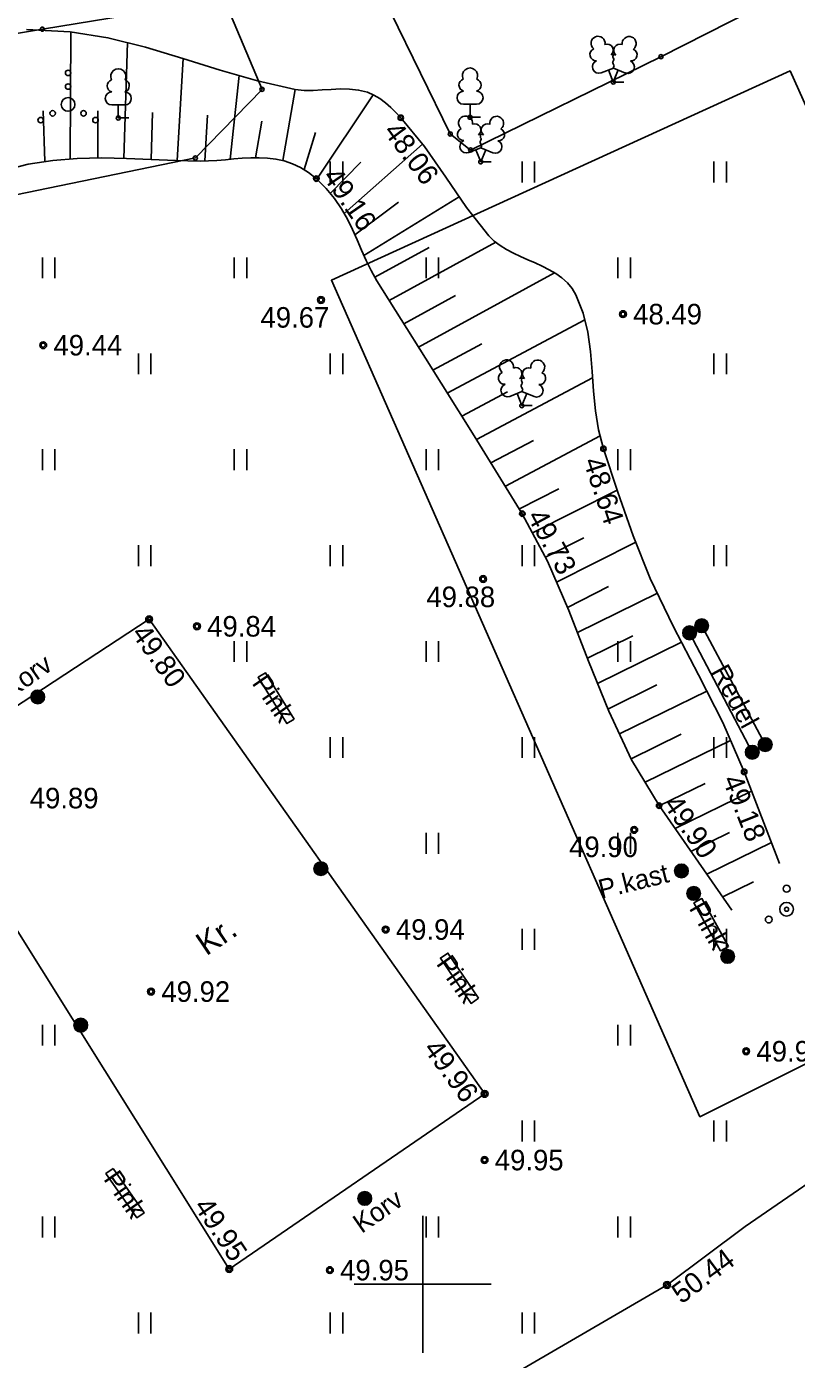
# Model space of a CAD drawing. Extents: x 643556 to 643945, y 6457427 to 6457773.
# Drawn here: x 643685.55 to 643713.63, y 6457547.26 to 6457595.89 of the extents above; entities that cross this region are included whole.
import ezdxf

# ---------------------------------------------------------------- set-up
doc = ezdxf.new("R2010")
doc.units = 0
for name, color, linetype in [('HALJASTUS', 7, 'Continuous'), ('KORGUS-EH2000', 7, 'Continuous'), ('MOOTMPUNKT', 7, 'Continuous'), ('PUU', 7, 'Continuous'), ('RAJATIS', 7, 'Continuous'), ('RELJEEF', 7, 'Continuous'), ('TEE', 7, 'Continuous'), ('TTRASS', 7, 'Continuous'), ('VORK', 7, 'Continuous')]:
    doc.layers.add(name, color=color, linetype=linetype)

msp = doc.modelspace()

# ---------------------------------------------------------------- linework, layer by layer
at = {"layer": 'HALJASTUS'}
for p, q in [((643696.625, 6457590.971), (643696.625, 6457590.21)), ((643697.08, 6457590.971), (643697.08, 6457590.21)), ((643703.625, 6457590.971), (643703.625, 6457590.21)), ((643704.08, 6457590.971), (643704.08, 6457590.21)), ((643710.625, 6457590.971), (643710.625, 6457590.21)), ((643711.08, 6457590.971), (643711.08, 6457590.21)), ((643686.125, 6457587.471), (643686.125, 6457586.71)), ((643686.58, 6457587.471), (643686.58, 6457586.71)), ((643693.125, 6457587.471), (643693.125, 6457586.71)), ((643693.58, 6457587.471), (643693.58, 6457586.71)), ((643700.125, 6457587.471), (643700.125, 6457586.71)), ((643700.58, 6457587.471), (643700.58, 6457586.71)), ((643707.125, 6457587.471), (643707.125, 6457586.71)), ((643707.58, 6457587.471), (643707.58, 6457586.71)), ((643689.625, 6457583.971), (643689.625, 6457583.21)), ((643690.08, 6457583.971), (643690.08, 6457583.21)), ((643696.625, 6457583.971), (643696.625, 6457583.21)), ((643697.08, 6457583.971), (643697.08, 6457583.21)), ((643710.625, 6457583.971), (643710.625, 6457583.21)), ((643711.08, 6457583.971), (643711.08, 6457583.21)), ((643686.125, 6457580.471), (643686.125, 6457579.71)), ((643686.58, 6457580.471), (643686.58, 6457579.71)), ((643693.125, 6457580.471), (643693.125, 6457579.71)), ((643693.58, 6457580.471), (643693.58, 6457579.71)), ((643700.125, 6457580.471), (643700.125, 6457579.71)), ((643700.58, 6457580.471), (643700.58, 6457579.71)), ((643707.125, 6457580.471), (643707.125, 6457579.71)), ((643707.58, 6457580.471), (643707.58, 6457579.71)), ((643689.625, 6457576.971), (643689.625, 6457576.21)), ((643690.08, 6457576.971), (643690.08, 6457576.21)), ((643696.625, 6457576.971), (643696.625, 6457576.21)), ((643697.08, 6457576.971), (643697.08, 6457576.21)), ((643703.625, 6457576.971), (643703.625, 6457576.21)), ((643704.08, 6457576.971), (643704.08, 6457576.21)), ((643710.625, 6457576.971), (643710.625, 6457576.21)), ((643711.08, 6457576.971), (643711.08, 6457576.21)), ((643693.125, 6457573.471), (643693.125, 6457572.71)), ((643693.58, 6457573.471), (643693.58, 6457572.71)), ((643700.125, 6457573.471), (643700.125, 6457572.71)), ((643700.58, 6457573.471), (643700.58, 6457572.71)), ((643707.125, 6457573.471), (643707.125, 6457572.71)), ((643707.58, 6457573.471), (643707.58, 6457572.71)), ((643696.625, 6457569.971), (643696.625, 6457569.21)), ((643697.08, 6457569.971), (643697.08, 6457569.21)), ((643703.625, 6457569.971), (643703.625, 6457569.21)), ((643704.08, 6457569.971), (643704.08, 6457569.21)), ((643710.625, 6457569.971), (643710.625, 6457569.21)), ((643711.08, 6457569.971), (643711.08, 6457569.21)), ((643700.125, 6457566.471), (643700.125, 6457565.71)), ((643700.58, 6457566.471), (643700.58, 6457565.71)), ((643707.125, 6457566.471), (643707.125, 6457565.71)), ((643707.58, 6457566.471), (643707.58, 6457565.71)), ((643703.625, 6457562.971), (643703.625, 6457562.21)), ((643704.08, 6457562.971), (643704.08, 6457562.21)), ((643710.625, 6457562.971), (643710.625, 6457562.21)), ((643711.08, 6457562.971), (643711.08, 6457562.21)), ((643686.125, 6457559.471), (643686.125, 6457558.71)), ((643686.58, 6457559.471), (643686.58, 6457558.71)), ((643707.125, 6457559.471), (643707.125, 6457558.71)), ((643707.58, 6457559.471), (643707.58, 6457558.71)), ((643703.625, 6457555.971), (643703.625, 6457555.21)), ((643704.08, 6457555.971), (643704.08, 6457555.21)), ((643710.625, 6457555.971), (643710.625, 6457555.21)), ((643711.08, 6457555.971), (643711.08, 6457555.21)), ((643686.125, 6457552.471), (643686.125, 6457551.71)), ((643686.58, 6457552.471), (643686.58, 6457551.71)), ((643700.125, 6457552.471), (643700.125, 6457551.71)), ((643700.58, 6457552.471), (643700.58, 6457551.71)), ((643707.125, 6457552.471), (643707.125, 6457551.71)), ((643707.58, 6457552.471), (643707.58, 6457551.71)), ((643689.625, 6457548.971), (643689.625, 6457548.21)), ((643690.08, 6457548.971), (643690.08, 6457548.21)), ((643696.625, 6457548.971), (643696.625, 6457548.21)), ((643697.08, 6457548.971), (643697.08, 6457548.21)), ((643703.625, 6457548.971), (643703.625, 6457548.21)), ((643704.08, 6457548.971), (643704.08, 6457548.21))]:
    msp.add_line(p, q, dxfattribs=at)
msp.add_lwpolyline([(643723.207, 6457607.892), (643720.009, 6457602.467), (643714.541, 6457597.778), (643708.692, 6457594.798), (643701.748, 6457591.391), (643701.005, 6457591.977), (643697.755, 6457598.641), (643694.011, 6457604.901), (643688.491, 6457605.229), (643678.118, 6457600.752), (643680.704, 6457594.904), (643686.122, 6457595.802), (643692.749, 6457596.893), (643694.136, 6457593.606), (643691.702, 6457591.102), (643680.179, 6457588.737), (643671.363, 6457583.408), (643666.667, 6457582.569), (643654.007, 6457581.495)], dxfattribs=at)
for centre, radius in [((643687.059, 6457594.207), 0.1), ((643687.059, 6457593.707), 0.1), ((643687.059, 6457593.057), 0.25), ((643686.059, 6457592.482), 0.1), ((643686.494, 6457592.732), 0.1), ((643687.624, 6457592.732), 0.1), ((643688.059, 6457592.482), 0.1)]:
    msp.add_circle(centre, radius, dxfattribs=at)
at = {"layer": 'KORGUS-EH2000'}
for centre, radius in [((643699.199, 6457592.569), 0.1), ((643696.116, 6457590.348), 0.1), ((643696.286, 6457585.92), 0.125), ((643707.305, 6457585.403), 0.125), ((643686.15, 6457584.269), 0.125), ((643706.595, 6457580.49), 0.1), ((643703.633, 6457578.121), 0.1), ((643702.203, 6457575.736), 0.125), ((643690.016, 6457574.267), 0.125), ((643691.76, 6457574.011), 0.125), ((643711.73, 6457568.7), 0.1), ((643708.627, 6457567.467), 0.1), ((643707.717, 6457566.582), 0.125), ((643698.646, 6457562.946), 0.125), ((643690.087, 6457560.681), 0.125), ((643711.803, 6457558.504), 0.125), ((643702.261, 6457556.949), 0.125), ((643702.256, 6457554.533), 0.125), ((643692.938, 6457550.557), 0.125), ((643696.612, 6457550.517), 0.125), ((643708.915, 6457549.974), 0.125)]:
    msp.add_circle(centre, radius, dxfattribs=at)
at = {"layer": 'MOOTMPUNKT'}
for centre in [(643686.122, 6457595.802), (643708.692, 6457594.798), (643694.136, 6457593.606), (643706.954, 6457593.872), (643688.89, 6457592.561), (643699.199, 6457592.569), (643701.726, 6457592.588), (643701.005, 6457591.977), (643691.702, 6457591.102), (643701.748, 6457591.391), (643702.118, 6457590.962), (643696.116, 6457590.348), (643696.286, 6457585.92), (643707.305, 6457585.403), (643686.15, 6457584.269), (643703.617, 6457582.064), (643706.595, 6457580.49), (643703.633, 6457578.121), (643702.203, 6457575.736), (643690.016, 6457574.267), (643691.76, 6457574.011), (643709.737, 6457573.773), (643711.73, 6457568.7), (643708.627, 6457567.467), (643707.717, 6457566.582), (643713.278, 6457563.686), (643698.646, 6457562.946), (643690.087, 6457560.681), (643711.803, 6457558.504), (643702.261, 6457556.949), (643702.256, 6457554.533), (643692.938, 6457550.557), (643696.612, 6457550.517), (643708.915, 6457549.974)]:
    msp.add_circle(centre, 0.075, dxfattribs=at)
at = {"layer": 'PUU'}
for p, q in [((643706.514, 6457594.207), (643706.959, 6457594.382)), ((643706.954, 6457593.872), (643706.779, 6457594.312)), ((643706.954, 6457593.872), (643707.134, 6457594.312)), ((643706.959, 6457594.382), (643707.399, 6457594.202)), ((643707.334, 6457593.872), (643706.954, 6457593.872)), ((643689.13, 6457593.036), (643688.65, 6457593.036)), ((643688.89, 6457592.561), (643688.89, 6457593.036)), ((643701.966, 6457593.063), (643701.486, 6457593.063)), ((643701.726, 6457592.588), (643701.726, 6457593.063)), ((643689.27, 6457592.561), (643688.89, 6457592.561)), ((643702.106, 6457592.588), (643701.726, 6457592.588)), ((643701.678, 6457591.297), (643702.123, 6457591.472)), ((643702.118, 6457590.962), (643701.943, 6457591.402)), ((643702.118, 6457590.962), (643702.298, 6457591.402)), ((643702.123, 6457591.472), (643702.563, 6457591.292)), ((643702.498, 6457590.962), (643702.118, 6457590.962)), ((643703.177, 6457582.399), (643703.622, 6457582.574)), ((643703.617, 6457582.064), (643703.442, 6457582.504)), ((643703.617, 6457582.064), (643703.797, 6457582.504)), ((643703.622, 6457582.574), (643704.062, 6457582.394)), ((643703.997, 6457582.064), (643703.617, 6457582.064))]:
    msp.add_line(p, q, dxfattribs=at)
for points in [[(643706.959, 6457594.877), (643706.939, 6457594.802), (643706.939, 6457594.782), (643706.949, 6457594.752), (643706.969, 6457594.717), (643706.974, 6457594.697), (643706.959, 6457594.662), (643706.934, 6457594.612), (643706.929, 6457594.587), (643706.934, 6457594.572), (643706.944, 6457594.542), (643706.979, 6457594.482), (643706.984, 6457594.462), (643706.979, 6457594.442), (643706.964, 6457594.407), (643706.959, 6457594.382)], [(643702.123, 6457591.967), (643702.103, 6457591.892), (643702.103, 6457591.872), (643702.113, 6457591.842), (643702.133, 6457591.807), (643702.138, 6457591.787), (643702.123, 6457591.752), (643702.098, 6457591.702), (643702.093, 6457591.677), (643702.098, 6457591.662), (643702.108, 6457591.632), (643702.143, 6457591.572), (643702.148, 6457591.552), (643702.143, 6457591.532), (643702.128, 6457591.497), (643702.123, 6457591.472)], [(643703.622, 6457583.069), (643703.602, 6457582.994), (643703.602, 6457582.974), (643703.612, 6457582.944), (643703.632, 6457582.909), (643703.637, 6457582.889), (643703.622, 6457582.854), (643703.597, 6457582.804), (643703.592, 6457582.779), (643703.597, 6457582.764), (643703.607, 6457582.734), (643703.642, 6457582.674), (643703.647, 6457582.654), (643703.642, 6457582.634), (643703.627, 6457582.599), (643703.622, 6457582.574)]]:
    msp.add_lwpolyline(points, dxfattribs=at)
for centre, radius in [((643713.278, 6457564.436), 0.125), ((643713.278, 6457563.686), 0.25), ((643712.628, 6457563.311), 0.125)]:
    msp.add_circle(centre, radius, dxfattribs=at)
for centre, radius, start, end in [((643706.397, 6457595.286), 0.256, 111.5027, 232.5173), ((643706.397, 6457595.286), 0.256, 350.4856, 111.5002), ((643707.533, 6457595.277), 0.256, 67.6168, 188.6314), ((643707.533, 6457595.277), 0.256, 306.5997, 67.6143), ((643706.323, 6457594.875), 0.224, 111.4304, 274.4987), ((643706.732, 6457595.036), 0.224, 308.5041, 111.5725), ((643707.195, 6457595.031), 0.225, 67.7016, 230.5126), ((643707.6, 6457594.865), 0.224, 264.6183, 67.6866), ((643706.428, 6457594.43), 0.237, 111.5014, 291.5004), ((643706.958, 6457594.639), 0.237, 66.7655, 111.5015), ((643707.489, 6457594.422), 0.237, 247.6166, 67.6155), ((643688.89, 6457594.081), 0.277, 332.5799, 207.4201), ((643701.726, 6457594.108), 0.277, 332.5799, 207.4201), ((643688.72, 6457593.734), 0.233, 109.0217, 253.1415), ((643689.06, 6457593.734), 0.233, 286.8508, 70.9859), ((643701.489, 6457593.3), 0.238, 90.0016, 269.3953), ((643701.556, 6457593.761), 0.233, 109.0217, 253.1415), ((643701.896, 6457593.761), 0.233, 286.8508, 70.9859), ((643701.963, 6457593.3), 0.238, 270.6047, 89.9984), ((643688.653, 6457593.273), 0.238, 90.0016, 269.3953), ((643689.127, 6457593.273), 0.238, 270.6047, 89.9984), ((643701.561, 6457592.376), 0.256, 111.5027, 232.5173), ((643701.561, 6457592.376), 0.256, 350.4856, 111.5002), ((643702.697, 6457592.367), 0.256, 67.6168, 188.6314), ((643702.697, 6457592.367), 0.256, 306.5997, 67.6143), ((643701.487, 6457591.965), 0.224, 111.4304, 274.4987), ((643701.896, 6457592.126), 0.224, 308.5041, 111.5725), ((643702.359, 6457592.121), 0.225, 67.7016, 230.5126), ((643702.764, 6457591.955), 0.224, 264.6183, 67.6866), ((643701.592, 6457591.52), 0.237, 111.5014, 291.5004), ((643702.122, 6457591.729), 0.237, 66.7655, 111.5015), ((643702.653, 6457591.512), 0.237, 247.6166, 67.6155), ((643703.06, 6457583.478), 0.256, 111.5027, 232.5173), ((643703.06, 6457583.478), 0.256, 350.4856, 111.5002), ((643703.395, 6457583.228), 0.224, 308.5041, 111.5725), ((643703.858, 6457583.223), 0.225, 67.7016, 230.5126), ((643704.196, 6457583.469), 0.256, 67.6168, 188.6314), ((643704.196, 6457583.469), 0.256, 306.5997, 67.6143), ((643702.986, 6457583.067), 0.224, 111.4304, 274.4987), ((643703.091, 6457582.622), 0.237, 111.5014, 291.5004), ((643703.621, 6457582.831), 0.237, 66.7655, 111.5015), ((643704.152, 6457582.614), 0.237, 247.6166, 67.6155), ((643704.263, 6457583.057), 0.224, 264.6183, 67.6866)]:
    msp.add_arc(centre, radius, start, end, dxfattribs=at)
at = {"layer": 'RAJATIS'}
for points in [[(643712.027, 6457569.417), (643712.496, 6457569.695), (643710.179, 6457574.032), (643709.737, 6457573.773), (643712.027, 6457569.417)], [(643695.312, 6457570.624), (643694.257, 6457572.317), (643693.99, 6457572.151), (643695.045, 6457570.458), (643695.312, 6457570.624)], [(643711.152, 6457562.329), (643710.187, 6457564.074), (643709.898, 6457563.914), (643710.864, 6457562.169), (643711.152, 6457562.329)], [(643702.039, 6457560.436), (643700.92, 6457562.086), (643700.647, 6457561.901), (643701.766, 6457560.251), (643702.039, 6457560.436)], [(643688.699, 6457554.223), (643688.437, 6457554.04), (643689.569, 6457552.42), (643689.831, 6457552.603), (643688.699, 6457554.223)]]:
    msp.add_lwpolyline(points, dxfattribs=at)
for centre, radius in [((643710.179, 6457574.032), 0.25), ((643710.179, 6457574.032), 0.225), ((643710.179, 6457574.032), 0.2), ((643710.179, 6457574.032), 0.175), ((643710.179, 6457574.032), 0.15), ((643710.179, 6457574.032), 0.125), ((643710.179, 6457574.032), 0.1), ((643710.179, 6457574.032), 0.075), ((643710.179, 6457574.032), 0.05), ((643709.737, 6457573.773), 0.25), ((643709.737, 6457573.773), 0.225), ((643709.737, 6457573.773), 0.2), ((643709.737, 6457573.773), 0.175), ((643709.737, 6457573.773), 0.15), ((643709.737, 6457573.773), 0.125), ((643709.737, 6457573.773), 0.1), ((643709.737, 6457573.773), 0.075), ((643709.737, 6457573.773), 0.05), ((643709.737, 6457573.773), 0.025), ((643710.179, 6457574.032), 0.025), ((643685.953, 6457571.433), 0.25), ((643685.953, 6457571.433), 0.225), ((643685.953, 6457571.433), 0.2), ((643685.953, 6457571.433), 0.175), ((643685.953, 6457571.433), 0.15), ((643685.953, 6457571.433), 0.125), ((643685.953, 6457571.433), 0.1), ((643685.953, 6457571.433), 0.075), ((643685.953, 6457571.433), 0.05), ((643685.953, 6457571.433), 0.025), ((643712.496, 6457569.695), 0.25), ((643712.496, 6457569.695), 0.225), ((643712.496, 6457569.695), 0.2), ((643712.496, 6457569.695), 0.175), ((643712.496, 6457569.695), 0.15), ((643712.496, 6457569.695), 0.125), ((643712.496, 6457569.695), 0.1), ((643712.496, 6457569.695), 0.075), ((643712.496, 6457569.695), 0.05), ((643712.496, 6457569.695), 0.025), ((643712.027, 6457569.417), 0.25), ((643712.027, 6457569.417), 0.225), ((643712.027, 6457569.417), 0.2), ((643712.027, 6457569.417), 0.175), ((643712.027, 6457569.417), 0.15), ((643712.027, 6457569.417), 0.125), ((643712.027, 6457569.417), 0.1), ((643712.027, 6457569.417), 0.075), ((643712.027, 6457569.417), 0.05), ((643712.027, 6457569.417), 0.025), ((643696.282, 6457565.166), 0.25), ((643696.282, 6457565.166), 0.225), ((643696.282, 6457565.166), 0.2), ((643696.282, 6457565.166), 0.175), ((643696.282, 6457565.166), 0.15), ((643709.44, 6457565.086), 0.25), ((643709.44, 6457565.086), 0.225), ((643696.282, 6457565.166), 0.125), ((643696.282, 6457565.166), 0.1), ((643696.282, 6457565.166), 0.075), ((643696.282, 6457565.166), 0.05), ((643696.282, 6457565.166), 0.025), ((643709.44, 6457565.086), 0.2), ((643709.44, 6457565.086), 0.175), ((643709.44, 6457565.086), 0.15), ((643709.44, 6457565.086), 0.125), ((643709.44, 6457565.086), 0.1), ((643709.44, 6457565.086), 0.075), ((643709.44, 6457565.086), 0.05), ((643709.44, 6457565.086), 0.025), ((643709.887, 6457564.264), 0.25), ((643709.887, 6457564.264), 0.225), ((643709.887, 6457564.264), 0.2), ((643709.887, 6457564.264), 0.175), ((643709.887, 6457564.264), 0.15), ((643709.887, 6457564.264), 0.125), ((643709.887, 6457564.264), 0.1), ((643709.887, 6457564.264), 0.075), ((643709.887, 6457564.264), 0.05), ((643709.887, 6457564.264), 0.025), ((643711.127, 6457561.966), 0.25), ((643711.127, 6457561.966), 0.225), ((643711.127, 6457561.966), 0.2), ((643711.127, 6457561.966), 0.175), ((643711.127, 6457561.966), 0.15), ((643711.127, 6457561.966), 0.125), ((643711.127, 6457561.966), 0.1), ((643711.127, 6457561.966), 0.075), ((643711.127, 6457561.966), 0.05), ((643711.127, 6457561.966), 0.025), ((643687.52, 6457559.456), 0.25), ((643687.52, 6457559.456), 0.225), ((643687.52, 6457559.456), 0.2), ((643687.52, 6457559.456), 0.175), ((643687.52, 6457559.456), 0.15), ((643687.52, 6457559.456), 0.125), ((643687.52, 6457559.456), 0.1), ((643687.52, 6457559.456), 0.075), ((643687.52, 6457559.456), 0.05), ((643687.52, 6457559.456), 0.025), ((643697.885, 6457553.133), 0.25), ((643697.885, 6457553.133), 0.225), ((643697.885, 6457553.133), 0.2), ((643697.885, 6457553.133), 0.175), ((643697.885, 6457553.133), 0.15), ((643697.885, 6457553.133), 0.125), ((643697.885, 6457553.133), 0.1), ((643697.885, 6457553.133), 0.075), ((643697.885, 6457553.133), 0.05), ((643697.885, 6457553.133), 0.025)]:
    msp.add_circle(centre, radius, dxfattribs=at)
at = {"layer": 'RELJEEF'}
for p, q in [((643687.139, 6457591.066), (643687.154, 6457595.702)), ((643689.089, 6457591.087), (643689.224, 6457595.309)), ((643691.043, 6457591.009), (643691.259, 6457594.731)), ((643692.979, 6457591.053), (643693.296, 6457594.108)), ((643694.892, 6457591.004), (643695.346, 6457593.605)), ((643696.138, 6457590.326), (643698.192, 6457593.409)), ((643686.21, 6457590.97), (643686.145, 6457592.825)), ((643688.139, 6457591.101), (643688.144, 6457592.822)), ((643690.089, 6457591.048), (643690.144, 6457592.766)), ((643692.044, 6457590.992), (643692.141, 6457592.661)), ((643693.895, 6457591.108), (643694.128, 6457592.443)), ((643695.668, 6457590.678), (643696.082, 6457592.03)), ((643697.136, 6457589.071), (643699.995, 6457591.604)), ((643696.626, 6457589.809), (643697.745, 6457590.943)), ((643697.852, 6457587.544), (643701.33, 6457589.681)), ((643697.524, 6457588.295), (643699.117, 6457589.49)), ((643698.251, 6457586.751), (643700.235, 6457587.835)), ((643698.777, 6457585.899), (643702.668, 6457588.023)), ((643699.841, 6457584.201), (643704.806, 6457586.913)), ((643699.309, 6457585.05), (643701.194, 6457586.079)), ((643700.897, 6457582.523), (643705.913, 6457585.192)), ((643700.374, 6457583.353), (643702.152, 6457584.324)), ((643701.965, 6457580.826), (643706.201, 6457583.08)), ((643701.432, 6457581.675), (643703.099, 6457582.562)), ((643703.017, 6457579.12), (643706.471, 6457580.958)), ((643702.491, 6457579.973), (643704.039, 6457580.797)), ((643703.526, 6457578.295), (643704.972, 6457579.028)), ((643704.006, 6457577.418), (643707.097, 6457578.984)), ((643704.475, 6457576.534), (643705.876, 6457577.244)), ((643704.884, 6457575.62), (643707.772, 6457577.083)), ((643705.281, 6457574.7), (643706.78, 6457575.46)), ((643705.642, 6457573.788), (643708.564, 6457575.221)), ((643706.007, 6457572.853), (643707.667, 6457573.667)), ((643706.381, 6457571.923), (643709.447, 6457573.427)), ((643706.755, 6457570.993), (643708.548, 6457571.872)), ((643707.176, 6457570.085), (643710.363, 6457571.648)), ((643707.601, 6457569.18), (643709.428, 6457570.076)), ((643708.115, 6457568.318), (643711.229, 6457569.845)), ((643708.633, 6457567.458), (643710.309, 6457568.28)), ((643709.211, 6457566.628), (643712.002, 6457567.997)), ((643709.789, 6457565.798), (643711.19, 6457566.485)), ((643710.368, 6457564.968), (643712.728, 6457566.125)), ((643710.946, 6457564.137), (643712.07, 6457564.689))]:
    msp.add_line(p, q, dxfattribs=at)
for points in [[(643713.024, 6457565.36), (643711.73, 6457568.7), (643710.946, 6457570.495), (643710.062, 6457572.245), (643709.155, 6457573.988), (643708.305, 6457575.76), (643707.678, 6457577.318), (643707.125, 6457578.902), (643706.595, 6457580.49), (643706.413, 6457581.175), (643706.302, 6457581.879), (643706.235, 6457582.594), (643706.185, 6457583.315), (643706.123, 6457584.033), (643706.022, 6457584.742), (643705.854, 6457585.435), (643705.592, 6457586.104), (643705.452, 6457586.34), (643705.279, 6457586.545), (643705.08, 6457586.724), (643704.857, 6457586.883), (643704.617, 6457587.024), (643704.363, 6457587.153), (643704.1, 6457587.273), (643703.834, 6457587.39), (643703.568, 6457587.507), (643703.307, 6457587.63), (643703.057, 6457587.761), (643702.821, 6457587.907), (643702.605, 6457588.071), (643702.413, 6457588.257), (643701.595, 6457589.292), (643700.84, 6457590.401), (643700.068, 6457591.516), (643699.199, 6457592.569), (643699.019, 6457592.758), (643698.835, 6457592.941), (643698.643, 6457593.113), (643698.439, 6457593.267), (643698.22, 6457593.397), (643697.983, 6457593.499), (643697.659, 6457593.581), (643697.33, 6457593.618), (643696.998, 6457593.621), (643696.664, 6457593.605), (643696.33, 6457593.582), (643695.998, 6457593.565), (643695.669, 6457593.569), (643695.345, 6457593.605), (643693.975, 6457593.912), (643692.61, 6457594.306), (643691.247, 6457594.735), (643689.882, 6457595.146), (643688.512, 6457595.487), (643687.132, 6457595.705), (643685.543, 6457595.785)], [(643684.709, 6457590.644), (643685.603, 6457590.874), (643686.499, 6457591.015), (643687.395, 6457591.086), (643688.293, 6457591.104), (643689.19, 6457591.085), (643690.087, 6457591.048), (643690.983, 6457591.01), (643691.878, 6457590.989), (643692.183, 6457590.994), (643692.489, 6457591.012), (643692.797, 6457591.037), (643693.107, 6457591.065), (643693.416, 6457591.089), (643693.725, 6457591.106), (643694.034, 6457591.109), (643694.341, 6457591.095), (643694.645, 6457591.058), (643694.947, 6457590.992), (643695.246, 6457590.893), (643695.541, 6457590.757), (643695.831, 6457590.576), (643696.116, 6457590.348), (643696.481, 6457589.985), (643696.784, 6457589.617), (643697.037, 6457589.245), (643697.25, 6457588.87), (643697.436, 6457588.494), (643697.603, 6457588.116), (643697.765, 6457587.739), (643697.932, 6457587.363), (643698.115, 6457586.989), (643698.326, 6457586.619), (643700.099, 6457583.79), (643701.88, 6457580.964), (643703.633, 6457578.121), (643704.552, 6457576.391), (643705.331, 6457574.583), (643706.05, 6457572.743), (643706.787, 6457570.914), (643707.62, 6457569.141), (643708.627, 6457567.467), (643711.283, 6457563.653)]]:
    msp.add_lwpolyline(points, dxfattribs=at)
at = {"layer": 'TEE'}
for points in [[(643692.938, 6457550.557), (643681.551, 6457568.729), (643690.016, 6457574.267), (643702.261, 6457556.949), (643692.938, 6457550.557)], [(643737.186, 6457547.677), (643735.321, 6457549.126), (643733.405, 6457552.61), (643731.107, 6457559.968), (643731.394, 6457560.529), (643731.718, 6457560.826), (643731.243, 6457561.732), (643730.999, 6457561.668), (643730.026, 6457561.965), (643726.701, 6457561.838), (643720.251, 6457557.949), (643711.771, 6457552.114), (643708.915, 6457549.974), (643701.79, 6457545.838), (643701.74, 6457545.239), (643706.802, 6457537.429), (643708.053, 6457533.857), (643708.04, 6457532.612), (643707.517, 6457531.624)]]:
    msp.add_lwpolyline(points, dxfattribs=at)
at = {"layer": 'TTRASS'}
msp.add_lwpolyline([(643744.479, 6457567.946), (643742.158, 6457572.185), (643741.891, 6457572.973), (643726.456, 6457565.166), (643713.404, 6457594.281), (643696.665, 6457586.642), (643710.115, 6457556.114), (643741.467, 6457571.797), (643743.722, 6457567.604)], dxfattribs=at)
at = {"layer": 'VORK'}
for p, q in [((643700, 6457552.5), (643700, 6457547.5)), ((643697.5, 6457550), (643702.5, 6457550))]:
    msp.add_line(p, q, dxfattribs=at)

# ---------------------------------------------------------------- texts
at = {"layer": 'KORGUS-EH2000'}
for s, rotation, p in [('48.06', 306.553, (643698.542, 6457592.065)), ('49.16', 304.5689, (643696.321, 6457590.425)), ('48.64', 288.4767, (643705.85, 6457580.039)), ('49.73', 298.5088, (643703.791, 6457578.025)), ('49.80', 305.2888, (643689.342, 6457573.744)), ('49.18', 291.6938, (643710.925, 6457568.415)), ('49.90', 304.8672, (643708.749, 6457567.517)), ('49.96', 306.1692, (643699.999, 6457558.589)), ('49.95', 303.9321, (643691.624, 6457552.846)), ('50.44', 36.5168, (643709.44, 6457549.258))]:
    msp.add_text(s, height=0.75, rotation=rotation, dxfattribs=at).set_placement(p)
for s, p in [('48.49', (643707.68, 6457585.028)), ('49.67', (643694.081, 6457584.909)), ('49.44', (643686.525, 6457583.894)), ('49.88', (643700.133, 6457574.71)), ('49.84', (643692.135, 6457573.636)), ('49.89', (643685.66, 6457567.367)), ('49.90', (643705.342, 6457565.589)), ('49.94', (643699.021, 6457562.571)), ('49.92', (643690.462, 6457560.306)), ('49.98', (643712.178, 6457558.129)), ('49.95', (643702.631, 6457554.158)), ('49.95', (643696.987, 6457550.142))]:
    msp.add_text(s, height=0.75, dxfattribs=at).set_placement(p)
at = {"layer": 'RAJATIS'}
for s, rotation, p in [('Korv', 34.8238, (643684.966, 6457571.364)), ('Redel', 298.5974, (643710.507, 6457572.368)), ('Pink', 304.8238, (643693.745, 6457571.933)), ('P.kast', 13.8946, (643706.512, 6457564.06)), ('Pink', 299.6525, (643709.701, 6457563.724)), ('Pink', 304.8238, (643700.468, 6457561.694)), ('Pink', 304.8238, (643688.329, 6457553.837)), ('Korv', 34.8238, (643697.77, 6457551.836))]:
    msp.add_text(s, height=0.7, rotation=rotation, dxfattribs=at).set_placement(p)
at = {"layer": 'TEE'}
msp.add_text('Kr.', height=0.85, rotation=34.0645, dxfattribs=at).set_placement((643692.101, 6457561.965))

doc.saveas('drawing.dxf')
